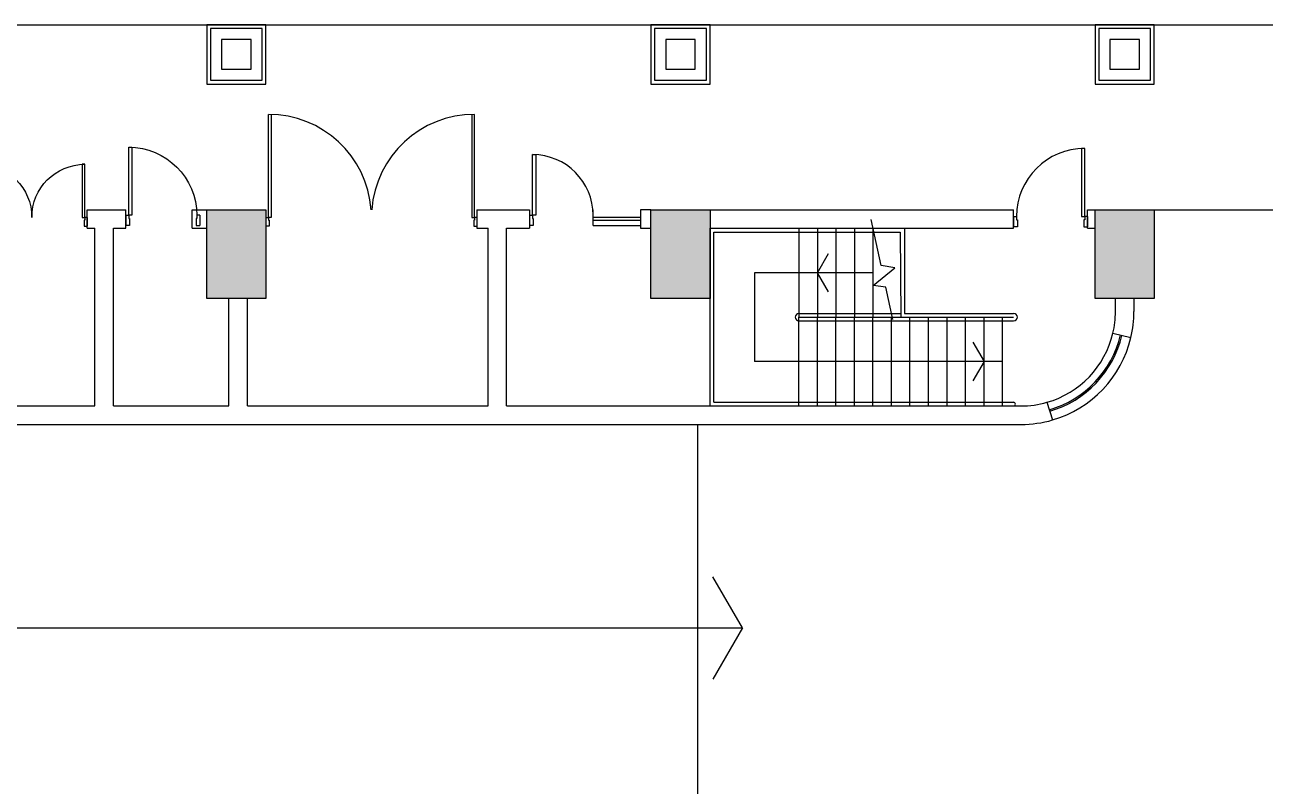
# Model space of a CAD drawing. Header units: millimetres. Extents: x 0 to 57000, y -2411 to 28700.
# Drawn here: x 23442 to 40198, y 18412 to 28700 of the extents above; entities that cross this region are included whole.
import ezdxf

# ---------------------------------------------------------------- set-up
doc = ezdxf.new("R2010")
doc.units = ezdxf.units.MM
doc.header["$MEASUREMENT"] = 0
doc.layers.get('0').update_dxf_attribs({"color": 8})
doc.layers.add('Floor Structure', color=8, linetype='Continuous')

# ---------------------------------------------------------------- blocks, each defined once
blk = doc.blocks.new('Tow Door')
for p, q in [((-1760, 120), (-1760, 980)), ((-1760, 980), (-1715, 980)), ((-1715, 980), (-1715, 120)), ((-40, 980), (-85, 980)), ((-85, 980), (-85, 120)), ((-40, 120), (-40, 980)), ((-1800, 120), (-1760, 120)), ((-1800, 120), (-1800, -20)), ((-1715, 120), (-1760, 120)), ((-1760, 120), (-1760, 75)), ((-1760, 75), (-1750, 75)), ((-1750, 75), (-1750, -20)), ((-85, 120), (-40, 120)), ((-50, 75), (-50, -20)), ((-40, 75), (-50, 75)), ((0, 120), (-40, 120)), ((-40, 120), (-40, 75)), ((0, 120), (0, -20)), ((-1750, -20), (-1800, -20)), ((-50, -20), (0, -20))]:
    blk.add_line(p, q)
for centre, start, end in [((-1760, 120), 0, 90), ((-40, 120), 90, 180)]:
    blk.add_arc(centre, 860, start, end)
blk = doc.blocks.new('one Door')
for p, q in [((-85, 1040), (-85, 120)), ((-40, 1040), (-85, 1040)), ((-40, 120), (-40, 1040)), ((-1000, 120), (-1000, -20)), ((-1000, 120), (-960, 120)), ((-960, 120), (-960, 75)), ((-960, 75), (-950, 75)), ((-950, 75), (-950, -20)), ((-85, 120), (-40, 120)), ((-40, 75), (-50, 75)), ((-50, 75), (-50, -20)), ((-40, 120), (-40, 75)), ((0, 120), (-40, 120)), ((0, 120), (0, -20)), ((-950, -20), (-1000, -20)), ((-50, -20), (0, -20))]:
    blk.add_line(p, q)
blk.add_arc((-40, 120), 920, 90, 180)

msp = doc.modelspace()

# ---------------------------------------------------------------- hatches: boundary and pattern name
at = {"layer": 'Floor Structure'}
h = msp.add_hatch(color=256, dxfattribs=at)
h.dxf.hatch_style = 1
h.paths.add_polyline_path([(44600, 17800), (43400, 17800), (43400, 17000), (44600, 17000)])
h.paths.add_polyline_path([(15967, 15475), (17063, 15475), (17063, 15859), (15967, 15859)], flags=9)
h.paths.add_polyline_path([(5437, 20403), (6468, 20403), (6468, 20815), (5437, 20815)], flags=9)
h.paths.add_polyline_path([(5334, 24313), (6427, 24313), (6427, 24725), (5334, 24725)], flags=9)
h.paths.add_polyline_path([(13911, 10937), (14236, 10937), (14236, 11162), (13911, 11162)], flags=9)
h.paths.add_polyline_path([(12261, 10978), (12586, 10978), (12586, 11203), (12261, 11203)], flags=9)
h.paths.add_polyline_path([(30652, 8441), (30927, 8441), (30927, 8666), (30652, 8666)], flags=9)
h.paths.add_polyline_path([(47977, 4748), (48252, 4748), (48252, 4973), (47977, 4973)], flags=9)
h.paths.add_polyline_path([(29651, 6674), (31571, 6674), (31571, 7086), (29651, 7086)], flags=9)
h.paths.add_polyline_path([(46409, 5463), (48330, 5463), (48330, 5875), (46409, 5875)], flags=9)
h.paths.add_polyline_path([(46366, 16728), (48175, 16728), (48175, 17140), (46366, 17140)], flags=9)
h.paths.add_polyline_path([(31760, 12958), (32794, 12958), (32794, 14040), (31760, 14040)], flags=9)
h.paths.add_polyline_path([(16952, 10300), (17277, 10300), (17277, 10525), (16952, 10525)], flags=9)
h.paths.add_polyline_path([(1017, 2469), (2653, 2469), (2653, 3218), (1017, 3218)], flags=9)
h.paths.add_polyline_path([(52008, 7072), (53645, 7072), (53645, 7820), (52008, 7820)], flags=9)
h.paths.add_polyline_path([(52096, 8837), (53733, 8837), (53733, 9586), (52096, 9586)], flags=9)
h.paths.add_polyline_path([(51936, 5320), (53572, 5320), (53572, 6069), (51936, 6069)], flags=9)
h.paths.add_polyline_path([(31712, 8468), (33349, 8468), (33349, 9216), (31712, 9216)], flags=9)
h.paths.add_polyline_path([(4627, 5839), (6435, 5839), (6435, 6251), (4627, 6251)], flags=9)
h.paths.add_polyline_path([(30017, 4138), (30650, 4138), (30650, 4438), (30017, 4438)], flags=9)
h.paths.add_polyline_path([(7528, 19928), (8234, 19928), (8234, 20340), (7528, 20340)], flags=9)
h.paths.add_polyline_path([(43842, 4523), (44511, 4523), (44511, 4908), (43842, 4908)], flags=9)
h.paths.add_polyline_path([(34318, 3867), (35130, 3867), (35130, 4252), (34318, 4252)], flags=9)
h.paths.add_polyline_path([(40942, 4038), (41754, 4038), (41754, 4422), (40942, 4422)], flags=9)
h.paths.add_polyline_path([(21377, 13366), (22269, 13366), (22269, 13778), (21377, 13778)], flags=9)
h.paths.add_polyline_path([(41585, 8113), (43108, 8113), (43108, 8498), (41585, 8498)], flags=9)
h.paths.add_polyline_path([(14113, 20514), (15209, 20514), (15209, 20899), (14113, 20899)], flags=9)
h.paths.add_polyline_path([(11679, 23749), (12774, 23749), (12774, 24133), (11679, 24133)], flags=9)
h.paths.add_polyline_path([(16747, 23843), (17843, 23843), (17843, 24228), (16747, 24228)], flags=9)
h.paths.add_polyline_path([(8996, 8272), (10092, 8272), (10092, 8656), (8996, 8656)], flags=9)
h.paths.add_polyline_path([(12741, 5342), (13836, 5342), (13836, 5726), (12741, 5726)], flags=9)
h.paths.add_polyline_path([(17245, 5403), (18340, 5403), (18340, 5787), (17245, 5787)], flags=9)
h.paths.add_polyline_path([(22641, 4732), (23736, 4732), (23736, 5117), (22641, 5117)], flags=9)
h.paths.add_polyline_path([(20436, 8707), (21531, 8707), (21531, 9091), (20436, 9091)], flags=9)
h.paths.add_polyline_path([(24885, 8626), (25980, 8626), (25980, 9010), (24885, 9010)], flags=9)
h.paths.add_polyline_path([(1221, 8788), (1965, 8789), (1965, 9164), (1221, 9163)], flags=9)
h.paths.add_polyline_path([(35499, 27210), (36243, 27210), (36243, 27585), (35499, 27585)], flags=9)
h.paths.add_polyline_path([(35226, 795), (35970, 795), (35970, 1170), (35226, 1170)], flags=9)
h.paths.add_polyline_path([(32110, 14361), (32854, 14361), (32854, 14736), (32110, 14736)], flags=9)
h.paths.add_polyline_path([(34849, 14878), (35535, 14878), (35535, 15171), (34849, 15171)], flags=9)
h.paths.add_polyline_path([(34849, 12128), (35535, 12128), (35535, 12421), (34849, 12421)], flags=9)
h.paths.add_polyline_path([(28235, 13328), (28921, 13328), (28921, 13621), (28235, 13621)], flags=9)
h.paths.add_polyline_path([(28234, 16153), (28919, 16153), (28919, 16446), (28234, 16446)], flags=9)
h.paths.add_polyline_path([(31543, 12675), (32420, 12675), (32420, 12969), (31543, 12969)], flags=9)
h = msp.add_hatch(color=256, dxfattribs=at)
h.dxf.hatch_style = 1
h.paths.add_polyline_path([(25900, 25000), (26700, 25000), (26700, 26200), (25900, 26200)])
h = msp.add_hatch(color=256, dxfattribs=at)
h.dxf.hatch_style = 1
h.paths.add_polyline_path([(32700, 26200), (31900, 26200), (31900, 25000), (32700, 25000)])
h = msp.add_hatch(color=256, dxfattribs=at)
h.dxf.hatch_style = 1
h.paths.add_polyline_path([(37900, 25000), (38700, 25000), (38700, 26200), (37900, 26200)])

# ---------------------------------------------------------------- linework, layer by layer
for p, q in [((0, 28700), (57000, 28700)), ((0, 28700), (57000, 28700)), ((26500, 28500), (26100, 28500)), ((26100, 28500), (26100, 28100)), ((26500, 28100), (26500, 28500)), ((32500, 28500), (32100, 28500)), ((32100, 28500), (32100, 28100)), ((32500, 28100), (32500, 28500)), ((38500, 28500), (38100, 28500)), ((38100, 28500), (38100, 28100)), ((38500, 28100), (38500, 28500)), ((26100, 28100), (26500, 28100)), ((32100, 28100), (32500, 28100)), ((38100, 28100), (38500, 28100)), ((26733, 26098), (26733, 27489)), ((26771, 27489), (26771, 26098)), ((29479, 27489), (29479, 26098)), ((29517, 26098), (29517, 27489)), ((30300, 26126), (30300, 26946)), ((30300, 26946), (30345, 26946)), ((30345, 26946), (30345, 26126)), ((24286, 25950), (24286, 26200)), ((24286, 26200), (24805, 26200)), ((24805, 25950), (24805, 26200)), ((25705, 26200), (25900, 26200)), ((25705, 25950), (25705, 26200)), ((25900, 26200), (26700, 26200)), ((25900, 25000), (25900, 26200)), ((25900, 26200), (26700, 26200)), ((25900, 25000), (25900, 26200)), ((26700, 26200), (26700, 25000)), ((26700, 26200), (26700, 25000)), ((29550, 26200), (29550, 25950)), ((29550, 26200), (30260, 26200)), ((30260, 26200), (30260, 25950)), ((31120, 25986), (31120, 26200)), ((31760, 26200), (31760, 25950)), ((31900, 26200), (31760, 26200)), ((31900, 26200), (32700, 26200)), ((31900, 25000), (31900, 26200)), ((31900, 26200), (32700, 26200)), ((31900, 25000), (31900, 26200)), ((32700, 26200), (32700, 25000)), ((32700, 26200), (36800, 26200)), ((32700, 26200), (32700, 25000)), ((36800, 25950), (36800, 26200)), ((37800, 25950), (37800, 26200)), ((37800, 26200), (37900, 26200)), ((37900, 26200), (38700, 26200)), ((37900, 25000), (37900, 26200)), ((37900, 26200), (38700, 26200)), ((37900, 25000), (37900, 26200)), ((38700, 26200), (44200, 26200)), ((38700, 26200), (38700, 25000)), ((38700, 26200), (38700, 25000)), ((26700, 26098), (26700, 25981)), ((26700, 26098), (26733, 26098)), ((26742, 25981), (26700, 25981)), ((26733, 26098), (26733, 26060)), ((26771, 26098), (26733, 26098)), ((26733, 26060), (26742, 26060)), ((26742, 26060), (26742, 25981)), ((29479, 26098), (29517, 26098)), ((29517, 26060), (29508, 26060)), ((29508, 26060), (29508, 25981)), ((29508, 25981), (29550, 25981)), ((29517, 26098), (29517, 26060)), ((29550, 26098), (29517, 26098)), ((29550, 26098), (29550, 25981)), ((30260, 26126), (30300, 26126)), ((30260, 26126), (30260, 25986)), ((30310, 25986), (30260, 25986)), ((30345, 26126), (30300, 26126)), ((30300, 26126), (30300, 26081)), ((30300, 26081), (30310, 26081)), ((30310, 26081), (30310, 25986)), ((31120, 26100), (31760, 26100)), ((31120, 26060), (31760, 26060)), ((31120, 25986), (31760, 25986)), ((35009, 25448), (34874, 26068)), ((24286, 25950), (24390, 25950)), ((24390, 23550), (24390, 25950)), ((24640, 23550), (24640, 25950)), ((24640, 25950), (24805, 25950)), ((25705, 25950), (25900, 25950)), ((29550, 25950), (29700, 25950)), ((29700, 23550), (29700, 25950)), ((29950, 23550), (29950, 25950)), ((29950, 25950), (30260, 25950)), ((31760, 25950), (31900, 25950)), ((32700, 23550), (32700, 25950)), ((32700, 25950), (36800, 25950)), ((32750, 23600), (32750, 25900)), ((32750, 25900), (35266, 25900)), ((33900, 25950), (33900, 24750)), ((34150, 25950), (34150, 24750)), ((34400, 25950), (34400, 24750)), ((34650, 25950), (34650, 24750)), ((34900, 25950), (34900, 24750)), ((35266, 25900), (35275, 24750)), ((35325, 25950), (35325, 24800)), ((37800, 25950), (37900, 25950)), ((34900, 25350), (33300, 25350)), ((33300, 25350), (33300, 24150)), ((34901, 25176), (35193, 25416)), ((35193, 25416), (35009, 25448)), ((35073, 25155), (34901, 25176)), ((35168, 24718), (35073, 25155)), ((26700, 25000), (25900, 25000)), ((26700, 25000), (25900, 25000)), ((26200, 23550), (26200, 25000)), ((26450, 23550), (26450, 25000)), ((32700, 25000), (31900, 25000)), ((32700, 25000), (31900, 25000)), ((38175, 25000), (37900, 25000)), ((38700, 25000), (37900, 25000)), ((38175, 24825), (38175, 25000)), ((38700, 25000), (38425, 25000)), ((38425, 25000), (38425, 24825)), ((33900, 24800), (35275, 24800)), ((35325, 24800), (36800, 24800)), ((33900, 23550), (33900, 24750)), ((33900, 24750), (36800, 24750)), ((33900, 24700), (36800, 24700)), ((34150, 23550), (34150, 24750)), ((34400, 23550), (34400, 24750)), ((34650, 23550), (34650, 24750)), ((34900, 23550), (34900, 24750)), ((35150, 23550), (35150, 24750)), ((35400, 23550), (35400, 24750)), ((35650, 23550), (35650, 24750)), ((35900, 23550), (35900, 24750)), ((36150, 23550), (36150, 24750)), ((36400, 23550), (36400, 24750)), ((36650, 23550), (36650, 24750)), ((38141, 24534), (38384, 24474)), ((36650, 24150), (33300, 24150)), ((22630, 23550), (24390, 23550)), ((24640, 23550), (26200, 23550)), ((26450, 23550), (29700, 23550)), ((29950, 23550), (36900, 23550)), ((32750, 23600), (36800, 23600)), ((37250, 23599), (37326, 23361)), ((20425, 23300), (36900, 23300)), ((32536, 17750), (32536, 23300)), ((33138, 20550), (32738, 21243)), ((20762, 20550), (33138, 20550)), ((33138, 20550), (32738, 19857))]:
    msp.add_line(p, q, dxfattribs=at)
for points in [[(26700, 28700), (25900, 28700), (25900, 27900), (26700, 27900)], [(32700, 28700), (31900, 28700), (31900, 27900), (32700, 27900)], [(38700, 28700), (37900, 28700), (37900, 27900), (38700, 27900)], [(26650, 28650), (25950, 28650), (25950, 27950), (26650, 27950)], [(32650, 28650), (31950, 28650), (31950, 27950), (32650, 27950)], [(38650, 28650), (37950, 28650), (37950, 27950), (38650, 27950)]]:
    msp.add_lwpolyline(points, close=True, dxfattribs=at)
for points in [[(34300, 25090), (34150, 25350), (34300, 25610)], [(36250, 24410), (36400, 24150), (36250, 23890)]]:
    msp.add_lwpolyline(points, dxfattribs=at)
for centre, radius, start, end in [((26733, 26098), 1392, 4.2123, 90), ((29517, 26098), 1392, 90, 175.7877), ((30300, 26126), 820, 0, 90), ((33900, 24750), 50, 90, 270), ((36800, 24750), 50, 270, 90), ((36900, 24825), 1275, 346.8261, 0), ((36900, 24825), 1525, 346.6832, 0), ((36900, 24825), 1275, 285.9411, 346.8261), ((36900, 24825), 1380, 286.0928, 346.7483), ((36900, 24825), 1380, 286.0928, 346.7483), ((36900, 24825), 1400, 286.0928, 346.7483), ((36900, 24825), 1400, 286.0928, 346.7483), ((36900, 24825), 1525, 286.2197, 346.6832), ((36800, 23575), 25, 270, 90), ((36900, 24825), 1275, 270, 285.9411), ((36900, 24825), 1525, 270, 286.2197)]:
    msp.add_arc(centre, radius, start, end, dxfattribs=at)

# ---------------------------------------------------------------- block references
at = {"layer": 'Floor Structure', "xscale": -1}
msp.add_blockref('one Door', (24805, 26006), dxfattribs=at)
at = {"layer": 'Floor Structure'}
msp.add_blockref('one Door', (37800, 25990), dxfattribs=at)
at = {"layer": 'Floor Structure', "xscale": -0.8333333320915699, "yscale": 0.8333333320915699, "zscale": 0.8333333333333331}
msp.add_blockref('Tow Door', (22786, 25998), dxfattribs=at)

doc.saveas('drawing.dxf')
